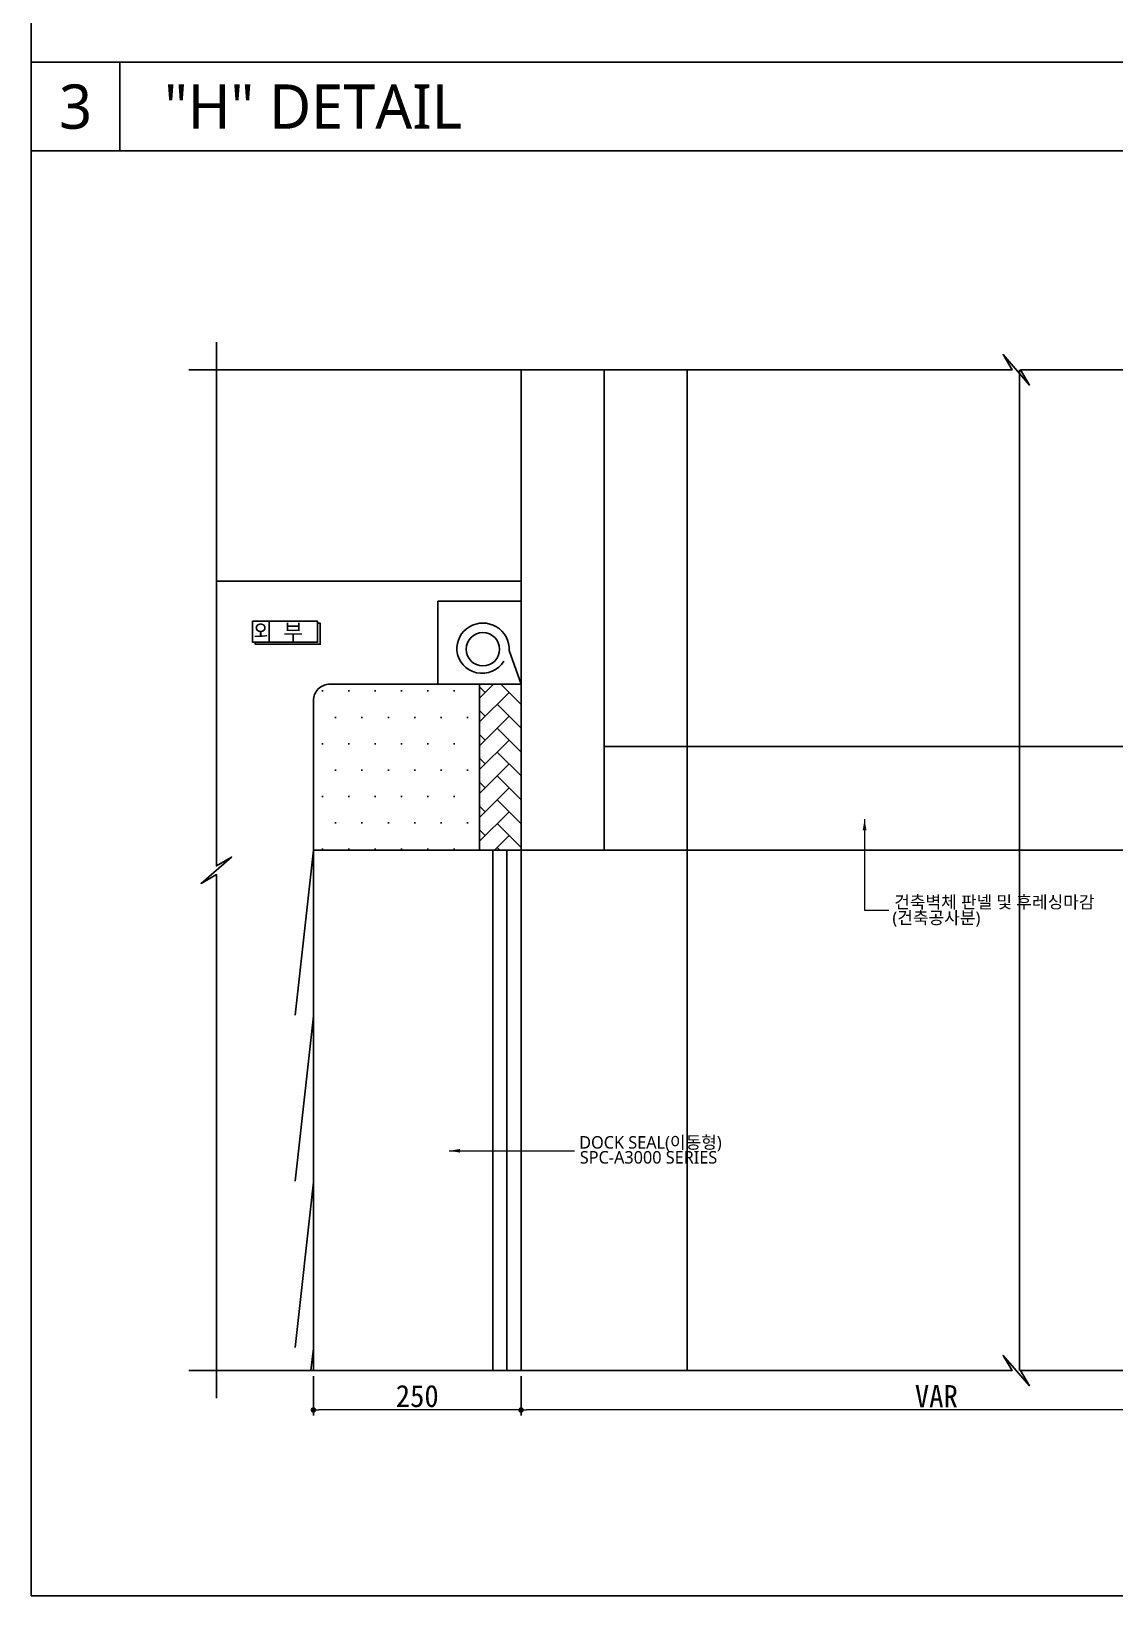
# Model space of a CAD drawing. Header units: millimetres. Extents: x 909 to 159266, y 137 to 21462.
# Drawn here: x 143000 to 144956, y 200 to 3026 of the extents above; entities that cross this region are included whole.
import ezdxf
from ezdxf.enums import TextEntityAlignment as Align

# ---------------------------------------------------------------- set-up
doc = ezdxf.new("R2010")
doc.units = ezdxf.units.MM
doc.header["$LTSCALE"] = 50
doc.header["$MEASUREMENT"] = 0
doc.linetypes.add('주단면도-1$0$주단면도-1$0$STD_CENTER', pattern=[66, 60, -2, 2, -2])
doc.layers.get('Defpoints').update_dxf_attribs({"color": 181})
for name, color, linetype in [('252', 252, 'Continuous'), ('DIM', 7, 'Continuous'), ('TEX', 4, 'Continuous'), ('TEXT4', 4, 'Continuous'), ('주단면도-1$0$A-SECT-DOOR', 8, 'Continuous'), ('주단면도-1$0$INS', 252, 'Continuous'), ('주단면도-1$0$주단면도-1$0$A-FLOR-GW', 6, 'Continuous'), ('주단면도-1$0$주단면도-1$0$A-ST-AXIS-CEN', 252, '주단면도-1$0$주단면도-1$0$STD_CENTER')]:
    doc.layers.add(name, color=color, linetype=linetype)
doc.layers.add('건축120130$0$TEX', color=3, linetype='Continuous', lineweight=15)
doc.layers.add('주단면도-1$0$A-ELEV-LIN2', color=7, linetype='Continuous', lineweight=25)
doc.styles.add('2020음성 1차', font='나눔고딕Bold.ttf')
doc.styles.get("Standard").update_dxf_attribs({"font": 'NanumGothicBold.ttf'})
doc.styles.add('돋움체', font='')
doc.styles.add('울릉도M', font='NanumGothic.ttf')
doc.styles.get('돋움체').set_extended_font_data('DotumChe')
doc.dimstyles.new('ISO-25', dxfattribs={"dimtxt": 2.5, "dimasz": 2.5, "dimexe": 1.25, "dimexo": 0.625, "dimtad": 1, "dimtxsty": 'Standard', "dimcen": 2.5, "dimadec": 0, "dimazin": 0, "dimtfac": 1, "dimtmove": 0, "dimatfit": 3, "dimfxl": 1, "dimarcsym": 0})
doc.dimstyles.new('류재성$0', dxfattribs={"dimscale": 50, "dimtxt": 3, "dimasz": 1.5, "dimexe": 0, "dimexo": 2, "dimgap": 1, "dimtad": 1, "dimdec": 0, "dimdsep": 46, "dimlunit": 6, "dimtxsty": '2020음성 1차', "dimblk1": 'DOT', "dimblk2": 'DOT', "dimsah": 1, "dimcen": 0.09, "dimclrt": 4, "dimadec": 0, "dimazin": 0, "dimtfac": 1, "dimtdec": 4, "dimtofl": 0, "dimtmove": 0, "dimatfit": 3, "dimldrblk": 'DOT', "dimfxl": 1, "dimtolj": 1, "dimtzin": 0, "dimarcsym": 0})

# ---------------------------------------------------------------- blocks, each defined once
blk = doc.blocks.new('_Dot')
at = {"layer": 'DIM', "color": 0, "lineweight": -2}
blk.add_line((-0.5, 0), (-1, 0), dxfattribs=at)
at = {"layer": 'DIM', "color": 0, "const_width": 0.5}
blk.add_lwpolyline([(-0.25, 0, 1), (0.25, 0, 1)], format="xyb", close=True, dxfattribs=at)
blk = doc.blocks.new('*D5577')
at = {"layer": '252', "color": 0, "lineweight": -2}
for p, q in [((143884.4, 596.7), (143884.4, 525.5)), ((145384.2, 596.7), (145384.2, 525.5))]:
    blk.add_line(p, q, dxfattribs=at)
at = {"layer": '252', "color": 0, "lineweight": 0}
blk.add_line((145374.2, 535.5), (143894.4, 535.5), dxfattribs=at)
at = {"layer": 'Defpoints', "color": 0}
for p in [(143884.4, 606.7), (145384.2, 606.7), (143884.4, 535.5)]:
    blk.add_point(p, dxfattribs=at)
at = {"layer": '252', "color": 0, "linetype": 'ByBlock', "lineweight": 0, "xscale": 10, "yscale": 10, "zscale": 10, "rotation": 180}
blk.add_blockref('_Dot', (143884.4, 535.5), dxfattribs=at)
at = {"layer": '252', "color": 0, "linetype": 'ByBlock', "lineweight": 0, "xscale": 10, "yscale": 10, "zscale": 10}
blk.add_blockref('_Dot', (145384.2, 535.5), dxfattribs=at)
at = {"layer": '252', "color": 4, "insert": (144634.3, 560.5), "char_height": 40, "attachment_point": 5, "style": '돋움체'}
blk.add_mtext('\\A1;VAR', dxfattribs=at)
blk = doc.blocks.new('*D5578')
at = {"layer": '252', "color": 0, "lineweight": -2}
for p, q in [((143509.4, 596.7), (143509.4, 525.5)), ((143884.4, 596.7), (143884.4, 525.5))]:
    blk.add_line(p, q, dxfattribs=at)
at = {"layer": '252', "color": 0, "lineweight": 0}
blk.add_line((143874.4, 535.5), (143519.4, 535.5), dxfattribs=at)
at = {"layer": 'Defpoints', "color": 0}
for p in [(143509.4, 606.7), (143884.4, 606.7), (143509.4, 535.5)]:
    blk.add_point(p, dxfattribs=at)
at = {"layer": '252', "color": 0, "linetype": 'ByBlock', "lineweight": 0, "xscale": 10, "yscale": 10, "zscale": 10, "rotation": 180}
blk.add_blockref('_Dot', (143509.4, 535.5), dxfattribs=at)
at = {"layer": '252', "color": 0, "linetype": 'ByBlock', "lineweight": 0, "xscale": 10, "yscale": 10, "zscale": 10}
blk.add_blockref('_Dot', (143884.4, 535.5), dxfattribs=at)
at = {"layer": '252', "color": 4, "insert": (143696.9, 560.5), "char_height": 40, "attachment_point": 5, "style": '돋움체'}
blk.add_mtext('\\A1;250', dxfattribs=at)

msp = doc.modelspace()

# ---------------------------------------------------------------- hatches: boundary and pattern name
at = {"transparency": 33554687}
h = msp.add_hatch(dxfattribs=at)
h.set_pattern_fill('DOTS', color=3, scale=30)
h.set_pattern_definition([(0, (-25519.29, 97417.657), (23.8125, 47.625), [0, -47.625])])
h.paths.add_polyline_path([(143809.4, 1546.8), (143809.4, 1846.8), (143539.4, 1846.8, 0.414214), (143509.4, 1816.8), (143509.4, 1546.8)])
at = {"layer": 'DIM'}
h = msp.add_hatch(dxfattribs=at)
h.set_pattern_fill('AR-HBONE', color=3, scale=0.3, style=0)
h.set_pattern_definition([(45, (-25519.29, 97417.657), (4e-15, 43.1052294), [91.44, -30.48]), (135, (-25497.737, 97439.21), (4e-15, 43.1052294), [91.44, -30.48])])
h.paths.add_polyline_path([(143884.4, 1846.8), (143809.4, 1846.8), (143809.4, 1546.8), (143884.4, 1546.8)])

# ---------------------------------------------------------------- linework, layer by layer
for p, q in [((143000, 2970), (150100, 2970)), ((143160, 2970), (143160, 2810)), ((143000, 2810), (150100, 2810)), ((143833.4, 606.7), (143833.4, 1546.8)), ((143858.9, 606.7), (143858.9, 1546.8)), ((143884.4, 606.7), (143884.4, 1546.8))]:
    msp.add_line(p, q)
at = {"color": 2}
for points in [[(143334.2, 2464.4), (143334.2, 1518.2), (143361.7, 1534.4), (143306.7, 1486.7), (143334.2, 1502.8), (143334.2, 556.7)], [(143284.2, 2414.4), (144771, 2414.4), (144754.8, 2441.9), (144802.5, 2386.9), (144786.3, 2414.4), (146273.1, 2414.4)], [(143284.2, 606.7), (144771, 606.7), (144754.8, 634.1), (144802.5, 579.2), (144786.3, 606.7), (146273.1, 606.7)]]:
    msp.add_lwpolyline(points, dxfattribs=at)
msp.add_lwpolyline([(143399.6, 1960.3), (143517.1, 1960.3), (143517.1, 1922.3), (143399.6, 1922.3)], close=True)
msp.add_lwpolyline([(143517.1, 1956.8), (143521.8, 1956.8), (143521.8, 1918.8), (143404.3, 1918.8), (143404.3, 1922.3)])
at = {"layer": 'Defpoints'}
msp.add_lwpolyline([(143000, 5740), (150100, 5740), (150100, 200), (143000, 200)], close=True, dxfattribs=at)
at = {"layer": 'DIM', "color": 3}
for p, q in [((143884.3, 1996.8), (143734.3, 1996.8)), ((143734.3, 1996.8), (143734.4, 1846.8)), ((143884.3, 1996.8), (143884.4, 1846.8)), ((143862.7, 1907.3), (143884.4, 1846.8)), ((143809.4, 1846.8), (143809.4, 1546.8)), ((143509.4, 1546.8), (143476.7, 1248.6)), ((143509.4, 1546.6), (143476.7, 1248.6)), ((143509.4, 1546.8), (143509.4, 606.7)), ((143884.4, 1546.8), (143884.4, 606.7)), ((143509.4, 1246.8), (143476.7, 948.6)), ((143509.3, 946.8), (143476.7, 648.6)), ((143509.3, 646.8), (143504.9, 606.7))]:
    msp.add_line(p, q, dxfattribs=at)
msp.add_lwpolyline([(143884.4, 1846.8), (143884.4, 1546.8), (143509.4, 1546.8), (143509.4, 1816.8, -0.414214), (143539.4, 1846.8)], format="xyb", close=True, dxfattribs=at)
msp.add_circle((143815.5, 1909.7), 30.1, dxfattribs=at)
for centre, radius, start, end in [((143815.5, 1909.7), 47.3, 357.0359, 182.9641), ((143814.1, 1912.3), 46.1, 186.2258, 328.6283)]:
    msp.add_arc(centre, radius, start, end, dxfattribs=at)
at = {"layer": '주단면도-1$0$A-ELEV-LIN2'}
for p, q in [((144184.2, 606.7), (144184.2, 2414.4)), ((143334.2, 2032.8), (143884.4, 2032.8))]:
    msp.add_line(p, q, dxfattribs=at)
at = {"layer": '주단면도-1$0$A-SECT-DOOR'}
for p, q in [((144034.4, 1734.3), (145459.2, 1734.3)), ((144034.4, 1546.8), (145459.2, 1546.8))]:
    msp.add_line(p, q, dxfattribs=at)
at = {"layer": '주단면도-1$0$INS'}
msp.add_line((144034.4, 1546.8), (144034.4, 1734.3), dxfattribs=at)
at = {"layer": '주단면도-1$0$주단면도-1$0$A-FLOR-GW'}
for p, q in [((143884.4, 1546.8), (143884.4, 2414.4)), ((144034.4, 1546.8), (144034.4, 2414.4)), ((143884.4, 1546.8), (144034.4, 1546.8))]:
    msp.add_line(p, q, dxfattribs=at)
at = {"layer": '주단면도-1$0$주단면도-1$0$A-ST-AXIS-CEN', "color": 1, "linetype": 'Continuous'}
msp.add_line((144784.2, 2414.4), (144784.2, 606.7), dxfattribs=at)
msp.add_line((144784.2, 2414.4), (144784.2, 606.7), dxfattribs=at)

# ---------------------------------------------------------------- texts
at = {"layer": 'TEX', "color": 2, "style": '울릉도M'}
msp.add_text('외  부', height=28.12, dxfattribs=at).set_placement((143401, 1927.2))
at = {"layer": 'TEXT4', "style": '울릉도M'}
msp.add_text('3', height=80, dxfattribs=at).set_placement((143080, 2890), align=Align.MIDDLE)
msp.add_text('"H" DETAIL', height=80, dxfattribs=at).set_placement((143240, 2890), align=Align.MIDDLE_LEFT)
at = {"layer": '건축120130$0$TEX', "style": '울릉도M'}
for s, p in [('건축벽체 판넬 및 후레싱마감', (144558.2, 1441.9)), ('(건축공사분)', (144555, 1413.4)), ('DOCK SEAL(이동형)', (143989.4, 1007.7)), ('SPC-A3000 SERIES', (143990.5, 980.7))]:
    msp.add_text(s, height=22.5, dxfattribs=at).set_placement(p)

# ---------------------------------------------------------------- dimensions: what is measured, and where the dimension line sits
at = {"layer": '252', "color": 0}
dim = msp.add_linear_dim(base=(143509.4, 535.5), p1=(143884.4, 606.7), p2=(143509.4, 606.7), text='250', dimstyle='류재성$0', override={"dimtxt": 0.8, "dimasz": 0.2, "dimexe": 0.2, "dimexo": 0.2, "dimgap": 0.1, "dimtxsty": '돋움체', "dimtix": 1, "dimtofl": 1, "dimlwd": 0}, dxfattribs=at)
dim.commit()
dim.dimension.update_dxf_attribs({"geometry": '*D5578', "text_midpoint": (143696.9, 560.5)})
dim = msp.add_linear_dim(base=(143884.4, 535.5), p1=(145384.2, 606.7), p2=(143884.4, 606.7), angle=180, text='VAR', dimstyle='류재성$0', override={"dimtxt": 0.8, "dimasz": 0.2, "dimexe": 0.2, "dimexo": 0.2, "dimgap": 0.1, "dimtxsty": '돋움체', "dimtix": 1, "dimtofl": 1, "dimlwd": 0}, dxfattribs=at)
dim.commit()
dim.dimension.update_dxf_attribs({"geometry": '*D5577', "text_midpoint": (144634.3, 560.5)})

# ---------------------------------------------------------------- leaders
for points in [[(144504.7, 1602.9), (144504.7, 1438.2), (144548.5, 1438.2)], [(143754.4, 1003.7), (143981, 1003.7)]]:
    msp.add_leader(points, dimstyle='ISO-25', override={"dimasz": 20, "dimtad": 0, "dimclrd": 1, "dimlwd": 9})

doc.saveas('drawing.dxf')
